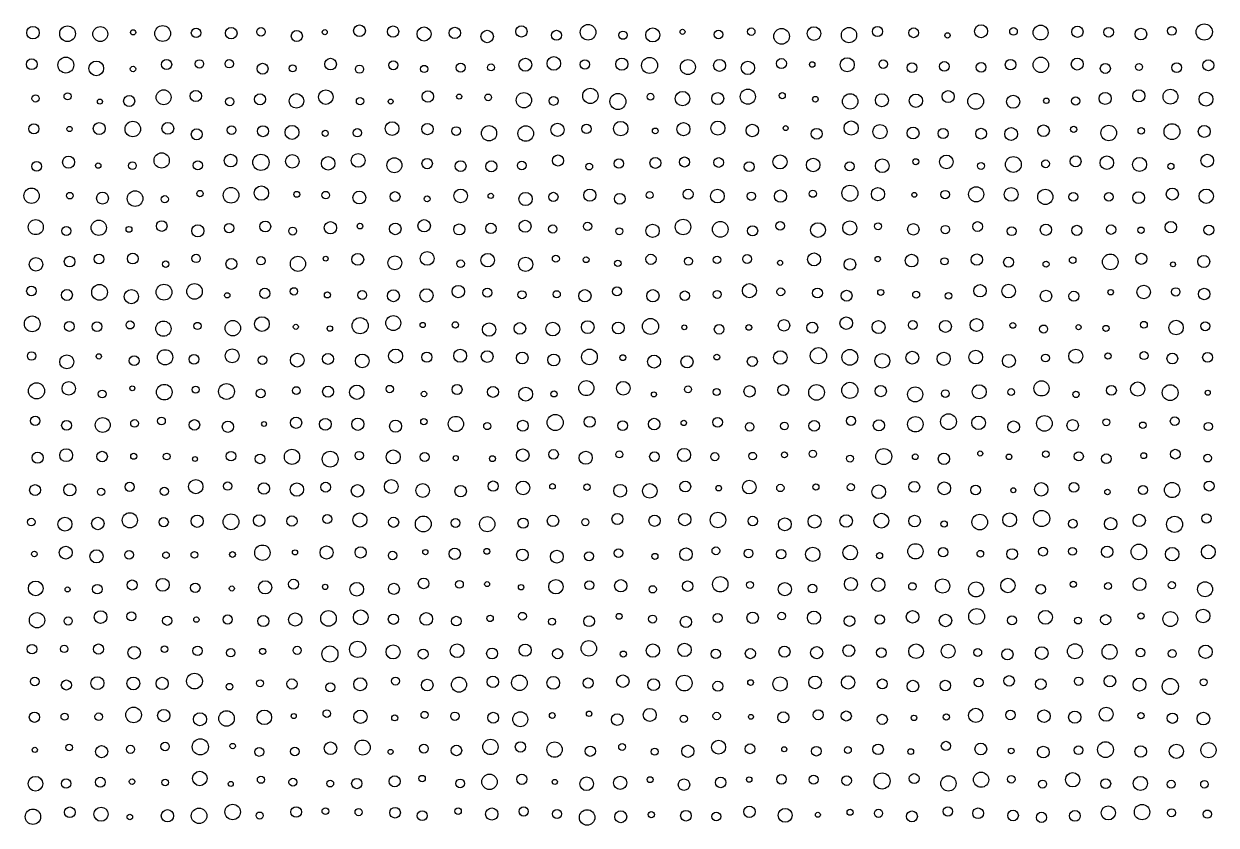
# Model space of a CAD drawing. Extents: x -295 to 305, y -195 to 205.
# Drawn here: x -144.7 to -71.4, y -194.7 to -145.4 of the extents above; entities that cross this region are included whole.
import ezdxf

# ---------------------------------------------------------------- set-up
doc = ezdxf.new("R2010")
doc.units = 0

msp = doc.modelspace()

# ---------------------------------------------------------------- linework, layer by layer
at = {"layer": 'VIA'}
for centre, radius in [((-144.0918, -145.9489), 0.3832), ((-141.9666, -146.0092), 0.4805), ((-139.9539, -146.0335), 0.4561), ((-137.9333, -145.9281), 0.1602), ((-136.1193, -145.9984), 0.4876), ((-134.0646, -145.9614), 0.2929), ((-131.9062, -145.9785), 0.357), ((-130.0747, -145.8916), 0.2614), ((-127.8754, -146.1544), 0.3411), ((-126.1595, -145.9165), 0.1567), ((-124.0207, -145.8286), 0.3599), ((-121.9583, -145.8835), 0.3496), ((-120.056, -146.0288), 0.4306), ((-118.1643, -145.9657), 0.3499), ((-116.1718, -146.1859), 0.3838), ((-114.0693, -145.8742), 0.3456), ((-111.9122, -146.1086), 0.3074), ((-109.9746, -145.9219), 0.4788), ((-106.0003, -146.0894), 0.4312), ((-104.1669, -145.8956), 0.1553), ((-101.9589, -146.0617), 0.2586), ((-99.9439, -145.8856), 0.2283), ((-98.0785, -146.173), 0.4821), ((-96.0894, -146.0037), 0.42), ((-93.9371, -146.0982), 0.4702), ((-92.1821, -145.8751), 0.3112), ((-89.9663, -145.9571), 0.3001), ((-85.8209, -145.8569), 0.3997), ((-83.8261, -145.8729), 0.2347), ((-82.1608, -145.9403), 0.4571), ((-79.8951, -145.8952), 0.3448), ((-77.9784, -145.9194), 0.2988), ((-75.9966, -146.0368), 0.3596), ((-74.0925, -145.8419), 0.2678), ((-72.1032, -145.9029), 0.4988), ((-107.827, -146.1023), 0.2545), ((-87.8815, -146.1165), 0.1653), ((-144.1662, -147.8903), 0.3304), ((-142.0706, -147.9382), 0.4889), ((-140.1987, -148.1435), 0.4489), ((-137.942, -148.1784), 0.1692), ((-135.8762, -147.9091), 0.3125), ((-133.8568, -147.8663), 0.2559), ((-132.0233, -147.8551), 0.2611), ((-129.9792, -148.1654), 0.336), ((-128.1316, -148.14), 0.2126), ((-125.8014, -147.8825), 0.3591), ((-124.0196, -148.1938), 0.2507), ((-121.9419, -147.9474), 0.2783), ((-120.0454, -148.1786), 0.2214), ((-117.8028, -148.0979), 0.276), ((-115.9341, -148.0843), 0.2132), ((-113.8285, -147.9198), 0.3953), ((-112.0775, -147.8394), 0.4176), ((-110.1663, -147.8981), 0.2849), ((-107.9018, -147.8869), 0.3718), ((-106.1914, -147.9602), 0.4931), ((-103.837, -148.0605), 0.4618), ((-101.8939, -147.9577), 0.3677), ((-100.1509, -148.1114), 0.4121), ((-98.0878, -147.8476), 0.3075), ((-96.1973, -147.9041), 0.1685), ((-94.0464, -147.9184), 0.434), ((-91.8288, -147.884), 0.2595), ((-90.0689, -148.0957), 0.2964), ((-88.0819, -148.0227), 0.2978), ((-85.8165, -148.0765), 0.2974), ((-84.0051, -147.9173), 0.3233), ((-82.1473, -147.9232), 0.4724), ((-79.908, -147.8775), 0.3665), ((-78.1823, -148.1435), 0.3084), ((-76.1126, -148.058), 0.2072), ((-73.8031, -148.0948), 0.3006), ((-71.8508, -147.9533), 0.3355), ((-136.0604, -149.9189), 0.457), ((-126.0913, -149.9089), 0.4472), ((-109.832, -149.8337), 0.4699), ((-100.1511, -149.8823), 0.4664), ((-76.1197, -149.8343), 0.3744), ((-74.1793, -149.8796), 0.4567), ((-143.9298, -149.9906), 0.2225), ((-141.9635, -149.8596), 0.2182), ((-139.9722, -150.1861), 0.1538), ((-138.1769, -150.1515), 0.3417), ((-134.0793, -149.8408), 0.347), ((-131.996, -150.1867), 0.2522), ((-130.1362, -150.0451), 0.3402), ((-127.8964, -150.1454), 0.4478), ((-123.9903, -150.1609), 0.2252), ((-122.1058, -150.1806), 0.1548), ((-119.8163, -149.8695), 0.3515), ((-117.8968, -149.8789), 0.1575), ((-116.1115, -149.9248), 0.2061), ((-113.9174, -150.1009), 0.473), ((-112.0924, -150.1421), 0.273), ((-108.1396, -150.1783), 0.4939), ((-106.1393, -149.8836), 0.207), ((-104.1672, -150.0014), 0.4451), ((-102.0022, -149.9973), 0.3667), ((-98.0413, -149.817), 0.1912), ((-96.0045, -150.0393), 0.1726), ((-93.8645, -150.173), 0.4719), ((-91.9122, -150.1042), 0.4017), ((-89.8247, -150.1308), 0.4097), ((-87.8411, -149.8819), 0.369), ((-86.1524, -150.1681), 0.487), ((-83.8468, -150.1933), 0.4023), ((-81.8115, -150.1331), 0.1682), ((-80.0044, -150.1498), 0.2582), ((-78.1919, -149.9902), 0.3695), ((-71.9946, -150.0305), 0.4279), ((-144.0322, -151.859), 0.3068), ((-140.0161, -151.8422), 0.3679), ((-137.9557, -151.8738), 0.476), ((-135.8002, -151.8319), 0.3616), ((-131.8823, -151.9379), 0.2676), ((-129.9547, -152.0042), 0.3383), ((-128.1696, -152.0773), 0.4297), ((-122.0218, -151.8461), 0.4225), ((-119.8468, -151.8737), 0.3499), ((-116.06, -152.1335), 0.4687), ((-113.8053, -152.1491), 0.4783), ((-111.855, -151.9175), 0.405), ((-110.0706, -151.8623), 0.2867), ((-107.9647, -151.8471), 0.445), ((-104.1138, -151.8809), 0.4047), ((-101.9931, -151.8158), 0.4341), ((-99.8785, -151.9603), 0.3852), ((-97.8303, -151.8151), 0.1501), ((-93.8037, -151.812), 0.4357), ((-92.0323, -152.0351), 0.4432), ((-81.9801, -151.9739), 0.3562), ((-77.9728, -152.1136), 0.4775), ((-74.0855, -152.031), 0.4888), ((-72.1039, -152.0222), 0.367), ((-141.839, -151.8698), 0.16), ((-134.0231, -152.1945), 0.3384), ((-126.1285, -152.1365), 0.1847), ((-124.1572, -152.1025), 0.2561), ((-118.0768, -151.994), 0.2666), ((-105.8427, -151.9866), 0.1756), ((-95.9234, -152.1648), 0.3344), ((-89.9972, -152.1163), 0.3681), ((-88.1546, -152.1482), 0.3065), ((-85.8186, -152.1551), 0.33), ((-83.9731, -152.1806), 0.3943), ((-80.1278, -151.8956), 0.1919), ((-75.9721, -151.9822), 0.2008), ((-143.8573, -154.1679), 0.3014), ((-141.8996, -153.9082), 0.3723), ((-136.1803, -153.8046), 0.4705), ((-133.9596, -154.1082), 0.282), ((-131.9469, -153.813), 0.392), ((-130.0784, -153.9213), 0.4986), ((-128.1533, -153.8588), 0.4169), ((-125.9441, -153.9849), 0.4157), ((-124.1043, -153.8018), 0.424), ((-121.8801, -154.0985), 0.4599), ((-119.8603, -153.998), 0.3199), ((-117.8065, -154.1534), 0.3343), ((-115.9194, -154.1707), 0.3402), ((-114.0479, -154.1143), 0.2719), ((-111.8201, -153.8081), 0.3417), ((-108.0795, -153.9946), 0.2907), ((-105.8371, -153.9592), 0.334), ((-104.0495, -153.8997), 0.3085), ((-101.946, -153.93), 0.2996), ((-100.071, -154.1882), 0.3047), ((-98.1757, -153.892), 0.4321), ((-96.141, -154.0808), 0.4152), ((-93.8993, -154.1669), 0.2841), ((-91.8917, -154.1323), 0.4199), ((-89.8301, -153.8843), 0.1855), ((-87.9541, -153.8968), 0.4209), ((-83.8335, -154.0495), 0.4859), ((-81.8553, -154.0084), 0.2394), ((-80.0102, -153.8612), 0.337), ((-78.09, -153.9441), 0.4182), ((-76.077, -154.049), 0.4297), ((-71.9171, -153.8168), 0.3903), ((-140.0796, -154.1212), 0.1652), ((-137.9764, -154.1265), 0.2363), ((-109.9015, -154.1803), 0.2068), ((-85.8219, -154.1386), 0.2149), ((-74.1502, -154.1645), 0.1864), ((-93.8819, -155.8206), 0.4923), ((-144.1779, -155.9727), 0.4728), ((-141.8291, -155.9711), 0.2027), ((-139.8162, -156.1206), 0.3657), ((-137.8169, -156.1497), 0.4792), ((-135.9889, -156.1858), 0.2192), ((-133.827, -155.8408), 0.1964), ((-131.9169, -155.9432), 0.4801), ((-130.0498, -155.8127), 0.4423), ((-127.8741, -155.8875), 0.1827), ((-126.0974, -155.9376), 0.2328), ((-124.0361, -156.0834), 0.395), ((-121.8357, -156.0261), 0.3042), ((-119.8665, -156.1656), 0.1821), ((-117.8045, -155.9819), 0.4184), ((-115.9557, -155.9825), 0.1611), ((-113.8151, -156.1735), 0.4073), ((-112.1067, -156.0496), 0.2864), ((-109.8627, -155.9378), 0.3753), ((-108.0249, -156.1631), 0.334), ((-106.1938, -155.9342), 0.214), ((-103.8285, -155.8824), 0.3091), ((-102.0234, -155.9967), 0.4231), ((-99.9384, -156.0011), 0.2555), ((-98.145, -155.9944), 0.3759), ((-96.1591, -155.8518), 0.2194), ((-92.1574, -155.8766), 0.405), ((-89.9235, -155.9164), 0.1512), ((-88.0253, -155.9001), 0.2586), ((-86.1206, -155.8866), 0.4639), ((-83.9702, -155.8882), 0.4216), ((-81.8717, -156.0477), 0.4681), ((-80.1476, -156.0412), 0.2713), ((-77.9644, -156.0412), 0.2671), ((-76.1369, -156.0894), 0.3606), ((-74.0645, -155.8714), 0.3692), ((-71.9797, -156.001), 0.4408), ((-143.9173, -157.9033), 0.4634), ((-140.0465, -157.9414), 0.4672), ((-136.1754, -157.8376), 0.3265), ((-129.8126, -157.8649), 0.3363), ((-120.0465, -157.8215), 0.3797), ((-113.8416, -157.8518), 0.3668), ((-104.136, -157.8913), 0.476), ((-93.8883, -157.9566), 0.4354), ((-74.1572, -157.9047), 0.3566), ((-142.0409, -158.1383), 0.2787), ((-138.1904, -158.0422), 0.181), ((-133.9535, -158.1351), 0.3736), ((-132.039, -157.9655), 0.2868), ((-128.129, -158.1451), 0.2437), ((-125.8077, -157.9403), 0.3801), ((-123.9946, -157.842), 0.1735), ((-121.8231, -158.013), 0.3556), ((-117.8913, -158.0462), 0.34), ((-115.9407, -157.9801), 0.319), ((-112.1439, -158.0222), 0.252), ((-110.0005, -157.8555), 0.2588), ((-108.0532, -158.1605), 0.2095), ((-106.005, -158.1329), 0.4089), ((-101.8479, -158.0415), 0.4839), ((-99.8596, -158.1323), 0.3109), ((-98.17, -157.8244), 0.2691), ((-95.8442, -158.0862), 0.4532), ((-92.1496, -157.8516), 0.2119), ((-89.9822, -158.0393), 0.3518), ((-88.0164, -158.0566), 0.2616), ((-86.0351, -157.8666), 0.2994), ((-83.9408, -158.1565), 0.2696), ((-81.8356, -158.0653), 0.3481), ((-79.9314, -158.1026), 0.3102), ((-77.826, -158.0591), 0.2889), ((-75.9853, -158.0933), 0.1945), ((-71.8165, -158.0818), 0.3061), ((-141.8382, -160.0242), 0.3256), ((-140.0268, -159.8637), 0.2999), ((-137.9562, -159.8378), 0.3315), ((-134.0626, -159.8296), 0.258), ((-130.0812, -159.9734), 0.2543), ((-127.8045, -160.1604), 0.4667), ((-126.1006, -159.8453), 0.1509), ((-124.1287, -159.8846), 0.3643), ((-121.8485, -160.1004), 0.4309), ((-119.8628, -159.8266), 0.4225), ((-116.1417, -159.9341), 0.417), ((-111.9539, -159.8483), 0.2149), ((-110.0944, -159.9087), 0.179), ((-106.1069, -159.8821), 0.3152), ((-102.0486, -159.9149), 0.2292), ((-100.1975, -159.865), 0.2733), ((-96.082, -159.8882), 0.3972), ((-92.1697, -159.8691), 0.1626), ((-90.0855, -159.9581), 0.3892), ((-86.0809, -159.9008), 0.3514), ((-80.1888, -159.9367), 0.2015), ((-77.8756, -160.0394), 0.4807), ((-75.9703, -159.852), 0.3437), ((-72.1304, -160.0162), 0.3682), ((-143.9073, -160.1926), 0.4163), ((-135.9329, -160.1807), 0.1962), ((-131.897, -160.1682), 0.3348), ((-117.8095, -160.1568), 0.2326), ((-113.8114, -160.192), 0.4375), ((-108.1435, -160.1255), 0.1957), ((-103.8092, -159.9992), 0.2464), ((-98.1699, -160.0988), 0.1557), ((-93.8786, -160.1958), 0.3565), ((-88.0663, -160.0037), 0.2191), ((-84.13, -160.0604), 0.3033), ((-81.8215, -160.1807), 0.1863), ((-74.0194, -160.1939), 0.151), ((-144.1847, -161.8324), 0.2937), ((-142, -162.0766), 0.3343), ((-139.997, -161.9097), 0.4849), ((-138.0429, -162.1782), 0.4358), ((-136.0384, -161.9006), 0.4852), ((-134.1608, -161.8548), 0.4783), ((-132.1481, -162.0984), 0.1622), ((-129.8388, -161.9756), 0.3134), ((-128.0529, -161.8546), 0.227), ((-125.992, -162.075), 0.1855), ((-123.8553, -162.0786), 0.2733), ((-121.9372, -162.1253), 0.3659), ((-119.9012, -162.1023), 0.4065), ((-117.9493, -161.8666), 0.3806), ((-116.1663, -161.9361), 0.2776), ((-114.0372, -162.0612), 0.2497), ((-111.9006, -162.0327), 0.2213), ((-110.1704, -162.1259), 0.3799), ((-108.1983, -161.8559), 0.2736), ((-105.9915, -162.1241), 0.378), ((-104.033, -162.1189), 0.2887), ((-102.0363, -162.0424), 0.242), ((-100.0575, -161.8104), 0.4329), ((-98.1288, -161.8829), 0.2423), ((-95.8738, -161.9584), 0.3026), ((-94.0814, -162.1189), 0.3324), ((-91.9882, -161.919), 0.1833), ((-89.8089, -162.0624), 0.2127), ((-87.8237, -162.1229), 0.2055), ((-85.885, -161.8157), 0.3825), ((-84.1249, -161.8383), 0.4183), ((-81.8267, -162.1398), 0.3531), ((-80.1157, -162.149), 0.3052), ((-77.8511, -161.9049), 0.1684), ((-75.8242, -161.8928), 0.4139), ((-73.8552, -161.8881), 0.2605), ((-72.1038, -162.0163), 0.3504), ((-144.1366, -163.85), 0.4826), ((-130.0192, -163.8633), 0.4539), ((-121.9455, -163.803), 0.4612), ((-141.855, -164.0097), 0.304), ((-140.1603, -164.0181), 0.3012), ((-138.1214, -163.9201), 0.2466), ((-136.0745, -164.1469), 0.4691), ((-133.9765, -163.982), 0.2218), ((-131.8055, -164.1173), 0.4762), ((-127.9339, -164.0354), 0.1554), ((-125.8409, -164.1397), 0.1674), ((-123.9824, -163.9647), 0.4968), ((-120.137, -163.9222), 0.1594), ((-118.1293, -163.917), 0.1975), ((-116.054, -164.1996), 0.4101), ((-114.1649, -164.1349), 0.3583), ((-112.1406, -164.1725), 0.4218), ((-109.9933, -164.0533), 0.3934), ((-108.117, -164.102), 0.362), ((-106.1371, -164.0105), 0.4928), ((-104.0576, -164.0628), 0.1515), ((-101.9164, -164.1825), 0.297), ((-100.0928, -164.0722), 0.1766), ((-97.9313, -163.942), 0.3545), ((-96.1963, -164.0846), 0.3363), ((-94.1048, -163.8094), 0.387), ((-92.1194, -164.0471), 0.3991), ((-90.0156, -163.9232), 0.2736), ((-88.0074, -164.0086), 0.3664), ((-86.1024, -163.9204), 0.3971), ((-83.8691, -163.9481), 0.1761), ((-81.9774, -164.1701), 0.2485), ((-79.8251, -164.0546), 0.1583), ((-78.1427, -164.1339), 0.1881), ((-75.8077, -163.9048), 0.2064), ((-73.8347, -164.0789), 0.445), ((-72.0425, -163.9965), 0.2749), ((-144.1739, -165.827), 0.2622), ((-135.9703, -165.9069), 0.4689), ((-131.8485, -165.8146), 0.4275), ((-121.8013, -165.8281), 0.4304), ((-119.8788, -165.8981), 0.3114), ((-117.8334, -165.8094), 0.3979), ((-116.1725, -165.8618), 0.3619), ((-114.0177, -165.9467), 0.3602), ((-109.8889, -165.885), 0.4833), ((-98.1583, -165.9204), 0.4143), ((-95.8164, -165.8111), 0.4973), ((-93.8882, -165.9126), 0.4849), ((-90.046, -165.9304), 0.3977), ((-88.1145, -165.9959), 0.4052), ((-86.1436, -165.8933), 0.4179), ((-79.9964, -165.8395), 0.4342), ((-75.805, -165.8023), 0.2455), ((-142.014, -166.1867), 0.428), ((-140.0463, -165.852), 0.1612), ((-137.869, -166.1154), 0.3017), ((-134.1949, -166.0292), 0.2962), ((-129.9862, -166.0814), 0.2685), ((-127.8476, -166.0802), 0.4242), ((-125.9554, -166.0069), 0.3379), ((-123.8554, -166.1306), 0.4199), ((-112.0794, -166.0714), 0.3671), ((-107.8363, -165.9282), 0.1801), ((-105.9177, -166.1719), 0.3999), ((-103.8909, -166.1865), 0.3733), ((-102.0611, -165.8938), 0.1758), ((-99.877, -166.159), 0.3085), ((-91.8893, -166.124), 0.4553), ((-84.1096, -166.1292), 0.3995), ((-81.8578, -165.9486), 0.2411), ((-78.0222, -165.8269), 0.1944), ((-74.0651, -165.9848), 0.3298), ((-71.9001, -165.9141), 0.3004), ((-143.8709, -167.9709), 0.4955), ((-141.8908, -167.8188), 0.414), ((-137.9844, -167.8117), 0.1514), ((-136.0169, -168.0509), 0.481), ((-134.0927, -167.8964), 0.2171), ((-132.1932, -168.0054), 0.4867), ((-127.9022, -167.9498), 0.2357), ((-125.9525, -168.0205), 0.3351), ((-124.1871, -168.0562), 0.4418), ((-122.1619, -167.8573), 0.2246), ((-118.0245, -167.8876), 0.3055), ((-115.8132, -168.0353), 0.3374), ((-113.8081, -168.1703), 0.4249), ((-110.0797, -167.8011), 0.4634), ((-107.8069, -167.8112), 0.4195), ((-103.8299, -167.877), 0.2079), ((-100.0446, -168.0006), 0.3506), ((-97.9766, -167.9189), 0.3334), ((-95.9296, -168.0658), 0.4838), ((-93.8837, -167.9421), 0.4959), ((-91.982, -167.9863), 0.3432), ((-89.8704, -168.1876), 0.4623), ((-85.9335, -168.0261), 0.4332), ((-82.1063, -167.8182), 0.4678), ((-77.8068, -167.9386), 0.302), ((-76.191, -167.8609), 0.439), ((-74.1955, -168.0803), 0.4882), ((-139.8359, -168.1599), 0.2377), ((-130.0906, -168.1282), 0.2723), ((-120.0565, -168.1615), 0.1692), ((-112.0667, -168.1579), 0.185), ((-105.9234, -168.1876), 0.1567), ((-102.0695, -168.0414), 0.2145), ((-88.0166, -168.1399), 0.2355), ((-83.9709, -168.0418), 0.2088), ((-79.9897, -168.1891), 0.195), ((-71.8861, -168.0877), 0.1558), ((-143.9494, -169.8127), 0.285), ((-142.0248, -170.0926), 0.3049), ((-139.8027, -170.0689), 0.4591), ((-137.8472, -169.9745), 0.2365), ((-136.1929, -169.8226), 0.2365), ((-134.1642, -170.0623), 0.3236), ((-132.106, -170.178), 0.3466), ((-129.8865, -170.0055), 0.1502), ((-127.921, -169.9303), 0.35), ((-126.1208, -170.0274), 0.3654), ((-124.1258, -170.026), 0.3753), ((-121.803, -170.1401), 0.3709), ((-120.0643, -169.8689), 0.1929), ((-118.0976, -170.0067), 0.4692), ((-116.172, -170.1364), 0.217), ((-113.9826, -170.1167), 0.3349), ((-111.9932, -169.9176), 0.4954), ((-109.8735, -169.874), 0.337), ((-107.8466, -170.1065), 0.3028), ((-105.9084, -170.0139), 0.3547), ((-104.0908, -169.9409), 0.1646), ((-102.0131, -169.9024), 0.2956), ((-100.0436, -170.177), 0.2638), ((-97.9035, -170.1282), 0.2365), ((-96.0734, -170.123), 0.3289), ((-93.8178, -169.811), 0.2808), ((-92.1012, -170.0904), 0.3452), ((-89.8574, -170.0228), 0.4745), ((-87.8246, -169.8639), 0.4859), ((-85.9731, -169.9368), 0.4172), ((-83.8202, -170.1823), 0.3614), ((-81.9262, -169.9722), 0.4799), ((-80.1912, -170.0915), 0.3501), ((-78.1244, -169.8997), 0.2121), ((-75.8772, -170.0847), 0.1987), ((-73.9206, -169.8284), 0.267), ((-71.8535, -170.1625), 0.2478), ((-143.8026, -172.0822), 0.3428), ((-142.0474, -171.9268), 0.3953), ((-139.8392, -172.0108), 0.322), ((-137.8979, -171.9902), 0.1873), ((-135.8719, -172.005), 0.207), ((-134.1332, -172.1607), 0.152), ((-131.9166, -171.9871), 0.2936), ((-130.1355, -172.1516), 0.2961), ((-128.1717, -172.0264), 0.4689), ((-125.8215, -172.1707), 0.487), ((-124.0385, -171.9524), 0.2576), ((-121.9471, -172.0354), 0.4287), ((-120.0198, -172.0357), 0.2811), ((-118.1048, -172.1049), 0.1578), ((-115.8504, -172.1387), 0.182), ((-113.9921, -171.9244), 0.3886), ((-112.0957, -171.88), 0.2971), ((-110.1179, -172.082), 0.4037), ((-108.0492, -171.8748), 0.2078), ((-105.8927, -172.0154), 0.296), ((-104.0735, -171.9124), 0.4037), ((-102.1834, -172.018), 0.2473), ((-99.8631, -171.9848), 0.2344), ((-97.9068, -171.9079), 0.1822), ((-96.1547, -171.8442), 0.2271), ((-93.8676, -172.135), 0.2138), ((-91.8015, -172.0087), 0.4907), ((-89.8645, -172.0199), 0.1778), ((-88.1008, -172.1532), 0.3509), ((-85.8673, -171.8216), 0.155), ((-84.1009, -172.0258), 0.1726), ((-81.8348, -171.8676), 0.1999), ((-79.812, -171.9979), 0.279), ((-78.1239, -172.1434), 0.295), ((-75.8222, -171.9549), 0.1802), ((-73.886, -171.8622), 0.2984), ((-71.8969, -172.1076), 0.2356), ((-138.1496, -173.8719), 0.2833), ((-134.0828, -173.8571), 0.4383), ((-132.1223, -173.827), 0.2567), ((-129.8962, -173.9759), 0.3476), ((-127.8686, -174.0367), 0.4118), ((-126.1005, -173.8917), 0.3022), ((-122.0691, -173.8524), 0.4246), ((-115.8059, -173.8255), 0.3162), ((-113.971, -173.9369), 0.4173), ((-103.9975, -173.855), 0.3316), ((-100.0627, -173.8871), 0.4202), ((-89.9231, -173.8707), 0.3345), ((-88.0828, -173.9635), 0.3914), ((-82.1245, -174.0255), 0.4126), ((-80.1148, -173.9043), 0.2989), ((-74.079, -174.0678), 0.4672), ((-71.8059, -173.8224), 0.3065), ((-143.957, -174.0726), 0.336), ((-141.8271, -174.0533), 0.3725), ((-139.9045, -174.1796), 0.2212), ((-136.0152, -174.1491), 0.2535), ((-124.1438, -174.1183), 0.3873), ((-120.1385, -174.0967), 0.4209), ((-117.8031, -174.1413), 0.355), ((-112.1605, -173.8442), 0.1693), ((-110.0386, -173.8909), 0.1994), ((-108.001, -174.1124), 0.3931), ((-106.1787, -174.1228), 0.4493), ((-101.9435, -173.9532), 0.1712), ((-98.1547, -173.942), 0.2258), ((-95.9722, -173.8802), 0.189), ((-93.8199, -173.896), 0.2204), ((-92.107, -174.1728), 0.4192), ((-86.1551, -174.0678), 0.2934), ((-83.8368, -174.0825), 0.1541), ((-78.0527, -174.1897), 0.1691), ((-75.8689, -174.0695), 0.2733), ((-144.1939, -176.0366), 0.2307), ((-142.1218, -176.1642), 0.4298), ((-140.1033, -176.1277), 0.3823), ((-138.1383, -175.9307), 0.4671), ((-136.0544, -176.0456), 0.2851), ((-133.9985, -175.9874), 0.3768), ((-131.9207, -176.0218), 0.4834), ((-130.188, -175.9463), 0.358), ((-128.1727, -175.9727), 0.3169), ((-126.0052, -175.8557), 0.2772), ((-123.9959, -175.9102), 0.4325), ((-121.925, -176.0523), 0.313), ((-120.1006, -176.1549), 0.4874), ((-118.1221, -176.093), 0.2714), ((-116.1698, -176.1655), 0.4683), ((-113.9679, -176.1103), 0.3122), ((-112.1313, -175.9677), 0.3523), ((-110.1423, -176.0445), 0.2207), ((-108.1662, -175.8466), 0.3395), ((-105.8821, -175.9541), 0.3497), ((-104.0308, -175.8868), 0.3785), ((-101.9912, -175.9113), 0.4772), ((-99.8497, -175.9745), 0.292), ((-97.8794, -176.1745), 0.395), ((-96.0547, -176.0035), 0.4009), ((-94.1116, -175.9696), 0.3818), ((-91.9485, -175.9513), 0.4517), ((-89.9029, -175.9745), 0.3559), ((-85.8988, -176.04), 0.4786), ((-84.06, -175.8956), 0.4281), ((-82.0978, -175.8194), 0.4981), ((-80.18, -176.1436), 0.2741), ((-77.8558, -176.1456), 0.3797), ((-76.1013, -175.9366), 0.3777), ((-73.9277, -176.1772), 0.4941), ((-71.9651, -175.8151), 0.283), ((-88.0914, -176.1548), 0.1978), ((-144.0026, -178.0041), 0.169), ((-142.0743, -177.9173), 0.3958), ((-140.1877, -178.1445), 0.4035), ((-138.1844, -178.0532), 0.2682), ((-135.9137, -178.075), 0.2022), ((-134.1706, -178.054), 0.2032), ((-131.8271, -178.0331), 0.1806), ((-129.9906, -177.9219), 0.4736), ((-127.9832, -177.9029), 0.1592), ((-126.0428, -177.9098), 0.4011), ((-123.9525, -177.9048), 0.3447), ((-121.9858, -178.0872), 0.2629), ((-119.9718, -177.8881), 0.1594), ((-118.1688, -177.9876), 0.3513), ((-116.1953, -177.8391), 0.1803), ((-114.0082, -178.0568), 0.3605), ((-111.8951, -178.1632), 0.3953), ((-109.9143, -178.1401), 0.2736), ((-108.0986, -177.9512), 0.2685), ((-105.8669, -178.1494), 0.1887), ((-103.9532, -178.0166), 0.3862), ((-102.1171, -177.8066), 0.2394), ((-100.1048, -177.9641), 0.2672), ((-98.1042, -178.0103), 0.2937), ((-96.1628, -178.0216), 0.4402), ((-93.8616, -177.9163), 0.4496), ((-92.0537, -178.1035), 0.1852), ((-89.8499, -177.836), 0.47), ((-88.1531, -177.8908), 0.2882), ((-85.8642, -177.9828), 0.203), ((-83.9112, -178.0068), 0.3309), ((-82.0066, -177.8495), 0.2759), ((-80.1999, -177.8403), 0.2384), ((-78.0725, -177.867), 0.3491), ((-76.1217, -177.8721), 0.4784), ((-74.0766, -178.0114), 0.417), ((-71.8527, -177.8742), 0.4286), ((-136.1136, -179.8955), 0.3954), ((-120.0799, -179.8105), 0.3275), ((-101.8469, -179.8621), 0.4722), ((-93.82, -179.8489), 0.4019), ((-92.1403, -179.8872), 0.4109), ((-88.1831, -179.9712), 0.4417), ((-84.1709, -179.9384), 0.4439), ((-76.0811, -179.8583), 0.3913), ((-143.922, -180.1136), 0.4503), ((-141.9611, -180.1805), 0.1531), ((-140.135, -180.1639), 0.2938), ((-137.9911, -179.9063), 0.3099), ((-134.1132, -180.0756), 0.2903), ((-131.8666, -180.1221), 0.1548), ((-129.8158, -180.0512), 0.4063), ((-128.0718, -179.8629), 0.3077), ((-126.1334, -180.0232), 0.1643), ((-124.1938, -180.1704), 0.4215), ((-121.9083, -180.1441), 0.3405), ((-117.878, -179.8684), 0.2374), ((-116.1787, -179.8528), 0.1518), ((-114.0918, -180.042), 0.1673), ((-111.9516, -180.0142), 0.443), ((-109.8951, -179.9248), 0.2689), ((-107.9624, -179.9549), 0.3808), ((-106.0005, -180.174), 0.225), ((-103.8534, -179.9781), 0.3213), ((-100.0158, -179.9032), 0.2159), ((-97.8813, -180.1617), 0.4092), ((-96.1823, -180.128), 0.2707), ((-90.0367, -179.9965), 0.2322), ((-86.1258, -180.1816), 0.4595), ((-82.1478, -180.1667), 0.2958), ((-80.15, -179.8627), 0.1863), ((-78.0172, -179.9757), 0.2121), ((-74.0928, -179.9212), 0.2195), ((-72.051, -180.1669), 0.4586), ((-143.8409, -182.0734), 0.4712), ((-139.9323, -181.8783), 0.3908), ((-138.0399, -181.8354), 0.2741), ((-127.9693, -182.0331), 0.4059), ((-125.9263, -181.9605), 0.48), ((-123.9454, -181.8944), 0.4538), ((-121.9365, -182.0117), 0.3156), ((-119.9187, -181.9897), 0.3904), ((-114.0046, -181.8277), 0.239), ((-108.0649, -181.8356), 0.1821), ((-102.0122, -181.932), 0.2796), ((-99.8571, -181.9274), 0.3492), ((-98.0683, -181.8166), 0.2325), ((-96.0892, -181.9185), 0.4067), ((-90.0289, -181.8644), 0.3844), ((-88.0056, -182.09), 0.3852), ((-86.0934, -181.8427), 0.4879), ((-81.8652, -181.8927), 0.4264), ((-78.161, -182.0421), 0.313), ((-75.9952, -181.8168), 0.1945), ((-74.188, -182.0031), 0.4564), ((-72.1737, -181.809), 0.4166), ((-141.9254, -182.1178), 0.2536), ((-135.8341, -182.1009), 0.2869), ((-134.0484, -182.0371), 0.1631), ((-132.128, -182.0264), 0.2811), ((-129.931, -182.1276), 0.3415), ((-118.0735, -182.129), 0.2953), ((-115.9967, -181.9605), 0.1972), ((-112.1848, -182.1613), 0.2155), ((-109.9097, -182.1372), 0.3318), ((-106.0054, -182.0046), 0.2444), ((-103.9582, -182.1775), 0.3481), ((-93.9044, -182.1228), 0.3282), ((-92.0434, -182.0277), 0.2857), ((-83.9205, -182.0828), 0.28), ((-79.8611, -182.0928), 0.2086), ((-144.1488, -183.8524), 0.2936), ((-142.1694, -183.8355), 0.2297), ((-140.063, -183.8446), 0.3118), ((-137.8698, -184.0748), 0.3881), ((-136.0075, -183.8542), 0.2023), ((-133.9756, -183.9551), 0.2931), ((-131.9367, -184.0726), 0.2567), ((-129.9757, -183.9902), 0.1877), ((-127.8553, -183.925), 0.2481), ((-125.837, -184.1519), 0.4941), ((-124.1373, -183.8632), 0.4972), ((-121.9577, -184.021), 0.4339), ((-120.1092, -184.1575), 0.3028), ((-118.0225, -183.9468), 0.4213), ((-115.8705, -184.1194), 0.3358), ((-113.8395, -183.9119), 0.3735), ((-111.8433, -184.1313), 0.3112), ((-109.9281, -183.8043), 0.4744), ((-105.9911, -183.9419), 0.4098), ((-104.0426, -183.8984), 0.4122), ((-102.1232, -184.1452), 0.2887), ((-99.9985, -184.1269), 0.3103), ((-97.9015, -184.009), 0.342), ((-95.9221, -184.0683), 0.3737), ((-93.9485, -183.9408), 0.361), ((-91.9446, -184.0678), 0.2961), ((-89.8141, -183.9798), 0.451), ((-87.8406, -183.9747), 0.4227), ((-86.0246, -184.0588), 0.2411), ((-84.198, -184.1687), 0.3415), ((-82.0869, -184.0967), 0.3907), ((-80.0531, -183.9816), 0.4583), ((-77.9235, -184.0176), 0.46), ((-76.0193, -184.0633), 0.2687), ((-74.0696, -184.1244), 0.2462), ((-72.0206, -184.0125), 0.4071), ((-107.8075, -184.1551), 0.1862), ((-134.1636, -185.816), 0.4829), ((-143.9779, -185.8405), 0.2728), ((-142.0376, -186.056), 0.3099), ((-140.1316, -185.9433), 0.3982), ((-137.9251, -185.9604), 0.3943), ((-136.1522, -185.9594), 0.3759), ((-132.0071, -186.1595), 0.2015), ((-130.131, -185.9478), 0.2131), ((-128.1701, -185.9939), 0.3163), ((-125.8079, -186.1935), 0.2796), ((-123.9746, -186.0119), 0.4001), ((-121.8095, -185.8135), 0.2433), ((-119.8594, -186.0596), 0.3584), ((-117.9069, -186.0339), 0.4657), ((-115.8223, -185.8645), 0.3512), ((-114.1903, -185.9212), 0.4794), ((-112.1137, -185.924), 0.3941), ((-109.968, -185.935), 0.3099), ((-107.8384, -185.8197), 0.3847), ((-105.9473, -186.0384), 0.3622), ((-104.0576, -185.941), 0.4807), ((-101.9959, -186.1296), 0.3038), ((-99.9842, -185.9046), 0.1766), ((-98.1716, -185.9943), 0.4439), ((-96.0201, -185.8997), 0.3916), ((-93.993, -185.897), 0.4099), ((-91.8909, -185.9898), 0.3058), ((-90.0095, -186.1252), 0.3588), ((-88.0163, -186.0905), 0.3243), ((-85.9653, -185.9009), 0.2708), ((-84.0985, -185.8053), 0.3242), ((-82.1508, -186.0023), 0.3275), ((-79.8239, -185.824), 0.2577), ((-77.9011, -185.8228), 0.3551), ((-76.0847, -186.0293), 0.3968), ((-74.1907, -186.1526), 0.4974), ((-72.1349, -185.889), 0.2137), ((-137.9064, -187.8946), 0.4816), ((-136.0517, -187.9326), 0.3799), ((-126.0306, -187.8134), 0.2319), ((-106.1793, -187.894), 0.3989), ((-95.8294, -187.8891), 0.3048), ((-86.1487, -187.9216), 0.4344), ((-81.9495, -187.9724), 0.3832), ((-78.1292, -187.8538), 0.4303), ((-143.9976, -188.0354), 0.3166), ((-142.1471, -188.0049), 0.2191), ((-140.0468, -188.008), 0.2369), ((-133.8245, -188.1632), 0.4008), ((-132.1942, -188.115), 0.4777), ((-129.8716, -188.0445), 0.4481), ((-128.0611, -187.9648), 0.1542), ((-123.9619, -188.0084), 0.4097), ((-121.8586, -188.0784), 0.1837), ((-120.02, -187.8954), 0.2196), ((-118.1575, -187.9753), 0.2581), ((-115.8041, -188.0689), 0.3343), ((-114.1403, -188.1637), 0.4607), ((-112.175, -187.9304), 0.1778), ((-109.9073, -187.8266), 0.1665), ((-108.1794, -188.1821), 0.3587), ((-104.0938, -188.134), 0.2214), ((-102.0696, -187.9616), 0.2292), ((-99.9631, -188.015), 0.151), ((-97.9762, -188.0442), 0.3417), ((-94.1026, -187.9631), 0.3097), ((-91.8903, -188.1709), 0.313), ((-89.944, -188.0782), 0.1692), ((-87.9546, -188.0285), 0.1909), ((-84.0147, -187.8983), 0.292), ((-80.0607, -188.0335), 0.3777), ((-75.9923, -187.9389), 0.1969), ((-74.0616, -188.0961), 0.3175), ((-72.1549, -188.1194), 0.386), ((-141.8605, -189.9009), 0.2038), ((-139.8685, -190.1545), 0.3718), ((-138.0912, -190.0136), 0.2502), ((-135.9706, -189.838), 0.261), ((-133.8018, -189.8591), 0.4974), ((-131.8164, -189.8075), 0.1648), ((-125.8028, -189.9451), 0.3849), ((-123.8264, -189.9024), 0.4624), ((-120.0669, -189.9632), 0.2749), ((-118.0646, -190.0771), 0.3248), ((-115.9717, -189.8652), 0.4721), ((-114.1275, -189.8624), 0.3177), ((-112.0335, -190.0285), 0.472), ((-107.8831, -189.8649), 0.2091), ((-103.8442, -190.1328), 0.3732), ((-101.9479, -189.8776), 0.4304), ((-100.0175, -189.9797), 0.3005), ((-92.149, -190.0105), 0.3235), ((-87.9753, -189.8059), 0.2868), ((-85.8351, -189.9929), 0.3617), ((-78.1695, -190.0299), 0.4874), ((-73.8147, -190.1285), 0.4371), ((-71.8379, -190.0616), 0.4668), ((-143.9783, -190.0439), 0.1582), ((-130.1843, -190.1669), 0.2752), ((-127.9943, -190.1505), 0.2659), ((-122.1098, -190.1672), 0.154), ((-109.8359, -190.1302), 0.3137), ((-105.8749, -190.1564), 0.2153), ((-97.9123, -190.0049), 0.1547), ((-95.941, -190.1258), 0.2983), ((-94.005, -190.0566), 0.2109), ((-90.1404, -190.1534), 0.1768), ((-83.9692, -190.1118), 0.1745), ((-81.995, -190.1821), 0.3604), ((-79.8368, -190.0691), 0.267), ((-76.0087, -190.1484), 0.3539), ((-143.9352, -192.1256), 0.4495), ((-142.0507, -192.1167), 0.2887), ((-139.9497, -192.0317), 0.3057), ((-137.9998, -191.9978), 0.1714), ((-135.9678, -192.0543), 0.2), ((-133.8358, -191.8039), 0.4472), ((-131.9319, -192.1391), 0.1524), ((-130.0781, -191.8788), 0.2222), ((-128.115, -192.0316), 0.2418), ((-125.8194, -192.1159), 0.2073), ((-124.1914, -192.1168), 0.313), ((-121.8648, -191.9816), 0.3402), ((-120.1711, -191.8067), 0.1949), ((-117.8335, -192.1085), 0.2729), ((-116.0306, -192.0075), 0.4747), ((-114.0445, -191.8551), 0.3151), ((-112.0172, -192.0168), 0.158), ((-110.0631, -192.1271), 0.4179), ((-108.0023, -192.0691), 0.4088), ((-106.1614, -191.8742), 0.181), ((-104.0775, -192.1846), 0.3505), ((-101.8221, -192.049), 0.3239), ((-100.0696, -191.8706), 0.1674), ((-98.0833, -191.8529), 0.2948), ((-96.1148, -191.8756), 0.2743), ((-94.0849, -191.9317), 0.2959), ((-91.9032, -191.9563), 0.4961), ((-89.93, -191.8091), 0.3016), ((-87.8241, -192.1062), 0.4717), ((-85.8183, -191.8791), 0.4659), ((-83.9618, -191.8521), 0.2341), ((-82.0417, -192.149), 0.2454), ((-80.1909, -191.8822), 0.4427), ((-78.1584, -192.12), 0.3043), ((-76.0301, -192.1069), 0.4347), ((-74.1377, -192.1603), 0.2439), ((-72.0917, -192.161), 0.2309), ((-131.816, -193.8625), 0.4748), ((-75.9258, -193.8701), 0.4731), ((-144.092, -194.1549), 0.4724), ((-141.821, -193.8839), 0.3277), ((-139.9073, -194.0024), 0.4339), ((-138.1358, -194.1737), 0.1702), ((-135.8278, -194.0945), 0.375), ((-133.8817, -194.1003), 0.4771), ((-130.1596, -194.0855), 0.2189), ((-127.9133, -193.8625), 0.3232), ((-126.1124, -193.8128), 0.2098), ((-124.0749, -193.8703), 0.2219), ((-121.8343, -193.906), 0.3277), ((-120.1679, -194.0919), 0.3037), ((-117.9633, -193.8147), 0.2), ((-115.8925, -193.9886), 0.3755), ((-113.9316, -193.8267), 0.286), ((-111.8828, -193.985), 0.2795), ((-110.0324, -194.199), 0.4748), ((-107.9672, -194.1526), 0.3679), ((-106.0876, -194.025), 0.1895), ((-103.9562, -194.0907), 0.3286), ((-102.096, -194.1413), 0.2733), ((-100.0567, -193.8506), 0.3507), ((-97.8595, -194.069), 0.429), ((-95.8488, -194.0377), 0.1538), ((-93.8694, -193.8766), 0.189), ((-92.1224, -193.9432), 0.2516), ((-90.0708, -194.1381), 0.336), ((-87.8575, -193.8278), 0.2865), ((-86.002, -193.9443), 0.3288), ((-83.8543, -194.0793), 0.3275), ((-82.1055, -194.1946), 0.3152), ((-80.0509, -194.1044), 0.3298), ((-77.9999, -193.9186), 0.434), ((-74.1132, -193.9132), 0.2461), ((-71.9104, -193.9969), 0.255)]:
    msp.add_circle(centre, radius, dxfattribs=at)

doc.saveas('drawing.dxf')
